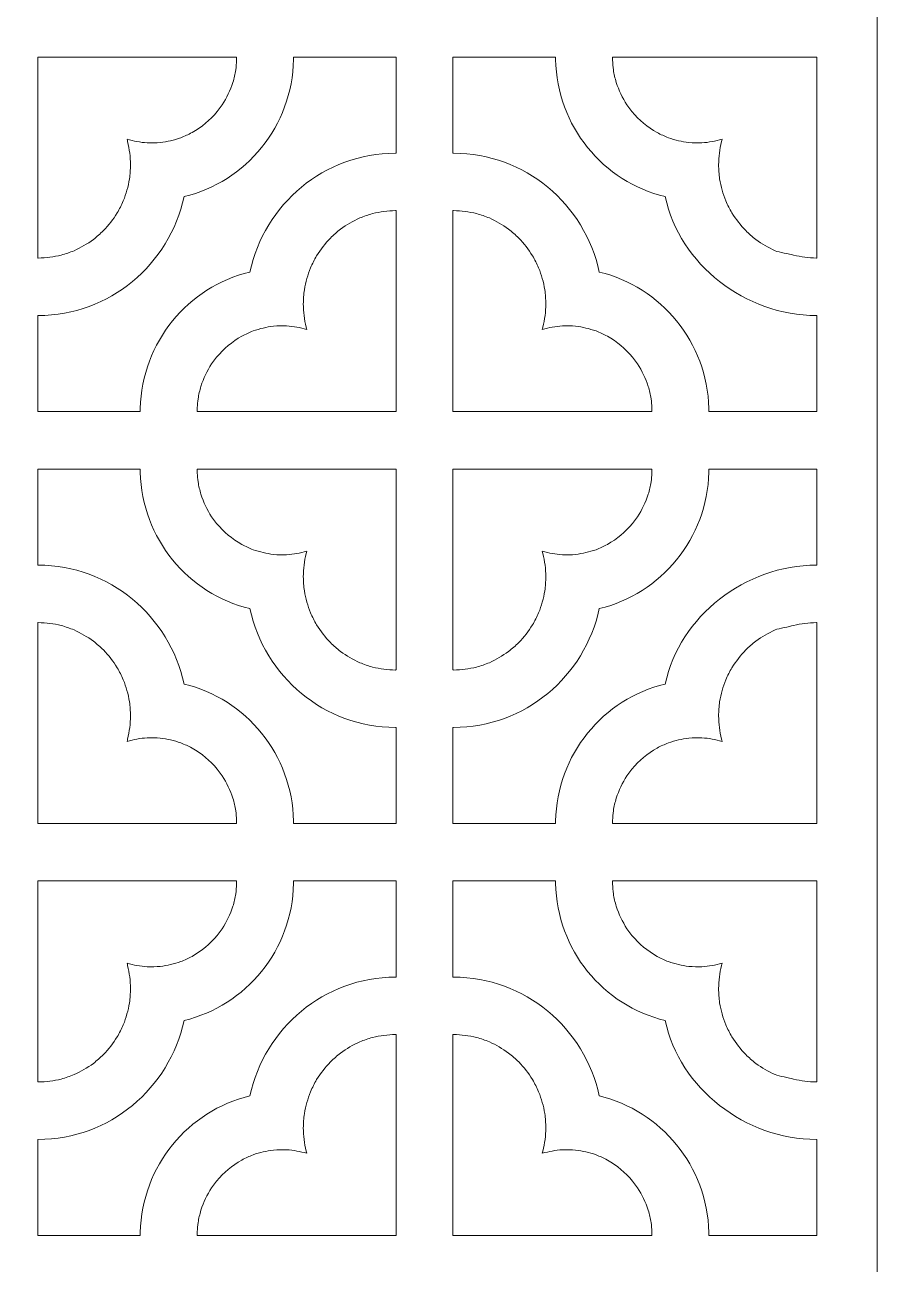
# Model space of a CAD drawing. Header units: centimetres. Extents: x -20.1 to -10.4, y -9.5 to 9.5.
# Drawn here: x -18.445 to -15.43, y 0.616 to 4.998 of the extents above; entities that cross this region are included whole.
import ezdxf

# ---------------------------------------------------------------- set-up
doc = ezdxf.new("R2010")
doc.units = ezdxf.units.CM
doc.header["$MEASUREMENT"] = 0
doc.layers.add('layer 1', color=7, linetype='Continuous')

msp = doc.modelspace()

# ---------------------------------------------------------------- linework, layer by layer
at = {"layer": 'layer 1', "color": 250, "lineweight": 9}
for points, knots in [([(-20.10224, 9.5), (-20.10224, 9.5), (-15.43014, 9.5), (-15.43014, 9.5), (-15.43014, 9.5), (-15.43014, 9.5), (-15.43014, -9.5), (-15.43014, -9.5), (-15.43014, -9.5), (-15.43014, -9.5), (-20.10224, -9.5), (-20.10224, -9.5), (-20.10224, -9.5), (-20.10224, -9.5), (-20.10224, 9.5), (-20.10224, 9.5)], [0, 0, 0, 0, 0.2, 0.2, 0.2, 0.2, 0.4, 0.4, 0.4, 0.4, 0.6, 0.6, 0.6, 0.6, 1, 1, 1, 1]), ([(-18.03674, 3.63053), (-18.03674, 3.63053), (-18.03674, 3.63053), (-18.03674, 3.63053), (-18.03674, 3.63053), (-18.03674, 3.63053), (-18.3985, 3.63053), (-18.3985, 3.63053), (-18.3985, 3.63053), (-18.3985, 3.63053), (-18.3985, 3.97033), (-18.3985, 3.97033), (-18.3985, 3.97033), (-18.39793, 3.97033), (-18.39754, 3.97033), (-18.39744, 3.97033), (-18.39744, 3.97033), (-18.14524, 3.97033), (-17.93345, 4.15092), (-17.88205, 4.3907), (-17.88205, 4.3907), (-17.66317, 4.4427), (-17.49867, 4.64011), (-17.49455, 4.87588), (-17.49455, 4.87588), (-17.49453, 4.87702), (-17.49453, 4.88041), (-17.49449, 4.88414), (-17.49449, 4.88414), (-17.49449, 4.88414), (-17.13158, 4.88414), (-17.13158, 4.88414), (-17.13158, 4.88414), (-17.13158, 4.88414), (-17.13158, 4.54429), (-17.13158, 4.54429), (-17.13158, 4.54429), (-17.13271, 4.54429), (-17.13357, 4.54429), (-17.13379, 4.54429), (-17.13379, 4.54429), (-17.38601, 4.54429), (-17.5978, 4.3637), (-17.64918, 4.12393), (-17.64918, 4.12393), (-17.86716, 4.07215), (-18.03118, 3.87616), (-18.03662, 3.64172), (-18.03662, 3.64172), (-18.03666, 3.63984), (-18.03672, 3.63518), (-18.03674, 3.63053)], [0, 0, 0, 0, 0.0714286, 0.0714286, 0.0714286, 0.0714286, 0.1428571, 0.1428571, 0.1428571, 0.1428571, 0.2142857, 0.2142857, 0.2142857, 0.2142857, 0.2857143, 0.2857143, 0.2857143, 0.2857143, 0.3571429, 0.3571429, 0.3571429, 0.3571429, 0.4285714, 0.4285714, 0.4285714, 0.4285714, 0.5, 0.5, 0.5, 0.5, 0.5714286, 0.5714286, 0.5714286, 0.5714286, 0.6428571, 0.6428571, 0.6428571, 0.6428571, 0.7142857, 0.7142857, 0.7142857, 0.7142857, 0.7857143, 0.7857143, 0.7857143, 0.7857143, 0.8571429, 0.8571429, 0.8571429, 0.8571429, 1, 1, 1, 1]), ([(-17.6959, 4.88414), (-17.6959, 4.88414), (-17.6959, 4.88414), (-17.6959, 4.88414), (-17.6959, 4.88414), (-17.69594, 4.87933), (-17.69598, 4.87466), (-17.69607, 4.87286), (-17.69607, 4.87286), (-17.69648, 4.86162), (-17.69744, 4.85035), (-17.69889, 4.83863), (-17.69889, 4.83863), (-17.70156, 4.82361), (-17.7048, 4.80946), (-17.70894, 4.79479), (-17.70894, 4.79479), (-17.71869, 4.76576), (-17.73048, 4.74106), (-17.74687, 4.71527), (-17.74687, 4.71527), (-17.74687, 4.71527), (-17.76432, 4.6917), (-17.76432, 4.6917), (-17.76432, 4.6917), (-17.79096, 4.66064), (-17.81847, 4.63765), (-17.85371, 4.61713), (-17.85371, 4.61713), (-17.86689, 4.61029), (-17.8798, 4.60437), (-17.89358, 4.59886), (-17.89358, 4.59886), (-17.91782, 4.59053), (-17.94047, 4.58529), (-17.96586, 4.582), (-17.96586, 4.582), (-17.98155, 4.58079), (-17.9965, 4.58042), (-18.01225, 4.58082), (-18.01225, 4.58082), (-18.03723, 4.58276), (-18.05963, 4.58669), (-18.08365, 4.59346), (-18.08365, 4.59346), (-18.08285, 4.59083), (-18.08209, 4.58819), (-18.08135, 4.58552), (-18.08135, 4.58552), (-18.07495, 4.55765), (-18.07179, 4.53197), (-18.07108, 4.50337), (-18.07108, 4.50337), (-18.0715, 4.48631), (-18.07272, 4.47011), (-18.07485, 4.45319), (-18.07485, 4.45319), (-18.07971, 4.42577), (-18.08654, 4.40144), (-18.09667, 4.37553), (-18.09667, 4.37553), (-18.10328, 4.36077), (-18.11029, 4.34698), (-18.11829, 4.33293), (-18.11829, 4.33293), (-18.13293, 4.30989), (-18.1483, 4.2902), (-18.16696, 4.27038), (-18.16696, 4.27038), (-18.17855, 4.25921), (-18.19012, 4.24906), (-18.20271, 4.23907), (-18.20271, 4.23907), (-18.22482, 4.22316), (-18.24628, 4.21065), (-18.27099, 4.19933), (-18.27099, 4.19933), (-18.28602, 4.19332), (-18.30063, 4.18831), (-18.31615, 4.18384), (-18.31615, 4.18384), (-18.34374, 4.17737), (-18.36917, 4.17419), (-18.39744, 4.17346), (-18.39744, 4.17346), (-18.39754, 4.17346), (-18.39793, 4.17346), (-18.3985, 4.17347), (-18.3985, 4.17347), (-18.3985, 4.17347), (-18.3985, 4.88414), (-18.3985, 4.88414), (-18.3985, 4.88414), (-18.3985, 4.88414), (-17.6959, 4.88414), (-17.6959, 4.88414)], [0, 0, 0, 0, 0.04, 0.04, 0.04, 0.04, 0.08, 0.08, 0.08, 0.08, 0.12, 0.12, 0.12, 0.12, 0.16, 0.16, 0.16, 0.16, 0.2, 0.2, 0.2, 0.2, 0.24, 0.24, 0.24, 0.24, 0.28, 0.28, 0.28, 0.28, 0.32, 0.32, 0.32, 0.32, 0.36, 0.36, 0.36, 0.36, 0.4, 0.4, 0.4, 0.4, 0.44, 0.44, 0.44, 0.44, 0.48, 0.48, 0.48, 0.48, 0.52, 0.52, 0.52, 0.52, 0.56, 0.56, 0.56, 0.56, 0.6, 0.6, 0.6, 0.6, 0.64, 0.64, 0.64, 0.64, 0.68, 0.68, 0.68, 0.68, 0.72, 0.72, 0.72, 0.72, 0.76, 0.76, 0.76, 0.76, 0.8, 0.8, 0.8, 0.8, 0.84, 0.84, 0.84, 0.84, 0.88, 0.88, 0.88, 0.88, 0.92, 0.92, 0.92, 0.92, 1, 1, 1, 1]), ([(-16.02554, 3.63053), (-16.02554, 3.63053), (-16.02554, 3.63053), (-16.02554, 3.63053), (-16.02554, 3.63053), (-16.02554, 3.63053), (-15.64396, 3.63053), (-15.64396, 3.63053), (-15.64396, 3.63053), (-15.64396, 3.63053), (-15.64396, 3.97033), (-15.64396, 3.97033), (-15.64396, 3.97033), (-15.64458, 3.97033), (-15.64494, 3.97033), (-15.64494, 3.97033), (-15.64494, 3.97033), (-15.89726, 3.97033), (-16.12882, 4.15092), (-16.1802, 4.3907), (-16.1802, 4.3907), (-16.39909, 4.4427), (-16.56358, 4.64011), (-16.56769, 4.87588), (-16.56769, 4.87588), (-16.56773, 4.87702), (-16.56775, 4.88041), (-16.56775, 4.88414), (-16.56775, 4.88414), (-16.56775, 4.88414), (-16.9307, 4.88414), (-16.9307, 4.88414), (-16.9307, 4.88414), (-16.9307, 4.88414), (-16.9307, 4.54429), (-16.9307, 4.54429), (-16.9307, 4.54429), (-16.92955, 4.54429), (-16.92869, 4.54429), (-16.92848, 4.54429), (-16.92848, 4.54429), (-16.67625, 4.54429), (-16.46443, 4.3637), (-16.41306, 4.12393), (-16.41306, 4.12393), (-16.19513, 4.07215), (-16.03107, 3.87616), (-16.02561, 3.64172), (-16.02561, 3.64172), (-16.02558, 3.63984), (-16.02555, 3.63518), (-16.02554, 3.63053)], [0, 0, 0, 0, 0.0714286, 0.0714286, 0.0714286, 0.0714286, 0.1428571, 0.1428571, 0.1428571, 0.1428571, 0.2142857, 0.2142857, 0.2142857, 0.2142857, 0.2857143, 0.2857143, 0.2857143, 0.2857143, 0.3571429, 0.3571429, 0.3571429, 0.3571429, 0.4285714, 0.4285714, 0.4285714, 0.4285714, 0.5, 0.5, 0.5, 0.5, 0.5714286, 0.5714286, 0.5714286, 0.5714286, 0.6428571, 0.6428571, 0.6428571, 0.6428571, 0.7142857, 0.7142857, 0.7142857, 0.7142857, 0.7857143, 0.7857143, 0.7857143, 0.7857143, 0.8571429, 0.8571429, 0.8571429, 0.8571429, 1, 1, 1, 1]), ([(-16.3664, 4.88414), (-16.3664, 4.88414), (-16.3664, 4.88414), (-16.3664, 4.88414), (-16.3664, 4.88414), (-16.36633, 4.87933), (-16.36627, 4.87466), (-16.36621, 4.87286), (-16.36621, 4.87286), (-16.3658, 4.86162), (-16.36486, 4.85035), (-16.36336, 4.83863), (-16.36336, 4.83863), (-16.36071, 4.82361), (-16.35747, 4.80946), (-16.35331, 4.79479), (-16.35331, 4.79479), (-16.34357, 4.76576), (-16.33177, 4.74106), (-16.31539, 4.71527), (-16.31539, 4.71527), (-16.31539, 4.71527), (-16.29793, 4.6917), (-16.29793, 4.6917), (-16.29793, 4.6917), (-16.27129, 4.66064), (-16.24379, 4.63765), (-16.20857, 4.61713), (-16.20857, 4.61713), (-16.19536, 4.61029), (-16.18246, 4.60437), (-16.16868, 4.59886), (-16.16868, 4.59886), (-16.14441, 4.59053), (-16.12181, 4.58529), (-16.09642, 4.582), (-16.09642, 4.582), (-16.08071, 4.58079), (-16.06576, 4.58042), (-16.05004, 4.58082), (-16.05004, 4.58082), (-16.02504, 4.58276), (-16.0026, 4.58669), (-15.97861, 4.59346), (-15.97861, 4.59346), (-15.97938, 4.59083), (-15.98016, 4.58819), (-15.98093, 4.58552), (-15.98093, 4.58552), (-15.9873, 4.55765), (-15.99046, 4.53197), (-15.9912, 4.50337), (-15.9912, 4.50337), (-15.99075, 4.48631), (-15.98956, 4.47011), (-15.98743, 4.45319), (-15.98743, 4.45319), (-15.98255, 4.42577), (-15.97574, 4.40144), (-15.96558, 4.37553), (-15.96558, 4.37553), (-15.95896, 4.36077), (-15.95196, 4.34698), (-15.94396, 4.33293), (-15.94396, 4.33293), (-15.92932, 4.30989), (-15.91398, 4.2902), (-15.89529, 4.27038), (-15.89529, 4.27038), (-15.88372, 4.25921), (-15.87214, 4.24906), (-15.85956, 4.23907), (-15.85956, 4.23907), (-15.83745, 4.22316), (-15.81598, 4.21065), (-15.79127, 4.19933), (-15.79127, 4.19933), (-15.77625, 4.19332), (-15.74183, 4.18831), (-15.72631, 4.18384), (-15.72631, 4.18384), (-15.6987, 4.17737), (-15.67331, 4.17419), (-15.64505, 4.17346), (-15.64505, 4.17346), (-15.64505, 4.17346), (-15.64458, 4.17346), (-15.64396, 4.17347), (-15.64396, 4.17347), (-15.64396, 4.17347), (-15.64396, 4.88414), (-15.64396, 4.88414), (-15.64396, 4.88414), (-15.64396, 4.88414), (-16.3664, 4.88414), (-16.3664, 4.88414)], [0, 0, 0, 0, 0.04, 0.04, 0.04, 0.04, 0.08, 0.08, 0.08, 0.08, 0.12, 0.12, 0.12, 0.12, 0.16, 0.16, 0.16, 0.16, 0.2, 0.2, 0.2, 0.2, 0.24, 0.24, 0.24, 0.24, 0.28, 0.28, 0.28, 0.28, 0.32, 0.32, 0.32, 0.32, 0.36, 0.36, 0.36, 0.36, 0.4, 0.4, 0.4, 0.4, 0.44, 0.44, 0.44, 0.44, 0.48, 0.48, 0.48, 0.48, 0.52, 0.52, 0.52, 0.52, 0.56, 0.56, 0.56, 0.56, 0.6, 0.6, 0.6, 0.6, 0.64, 0.64, 0.64, 0.64, 0.68, 0.68, 0.68, 0.68, 0.72, 0.72, 0.72, 0.72, 0.76, 0.76, 0.76, 0.76, 0.8, 0.8, 0.8, 0.8, 0.84, 0.84, 0.84, 0.84, 0.88, 0.88, 0.88, 0.88, 0.92, 0.92, 0.92, 0.92, 1, 1, 1, 1]), ([(-17.13158, 3.63053), (-17.13158, 3.63053), (-17.13158, 3.63053), (-17.13158, 3.63053), (-17.13158, 3.63053), (-17.13158, 3.63053), (-17.83533, 3.63053), (-17.83533, 3.63053), (-17.83533, 3.63053), (-17.83527, 3.63609), (-17.83519, 3.64199), (-17.83509, 3.64457), (-17.83509, 3.64457), (-17.83461, 3.65488), (-17.83371, 3.66525), (-17.83233, 3.67599), (-17.83233, 3.67599), (-17.82969, 3.69099), (-17.82645, 3.70517), (-17.82233, 3.71983), (-17.82233, 3.71983), (-17.81256, 3.74885), (-17.80073, 3.77357), (-17.78438, 3.79935), (-17.78438, 3.79935), (-17.78438, 3.79935), (-17.76691, 3.82293), (-17.76691, 3.82293), (-17.76691, 3.82293), (-17.74029, 3.85398), (-17.71276, 3.87698), (-17.67754, 3.89749), (-17.67754, 3.89749), (-17.66436, 3.90434), (-17.65143, 3.91025), (-17.63767, 3.91576), (-17.63767, 3.91576), (-17.61342, 3.92408), (-17.59078, 3.92933), (-17.56539, 3.93261), (-17.56539, 3.93261), (-17.54972, 3.93383), (-17.53471, 3.9342), (-17.51902, 3.93379), (-17.51902, 3.93379), (-17.49404, 3.93186), (-17.4716, 3.92793), (-17.4476, 3.92116), (-17.4476, 3.92116), (-17.44838, 3.92378), (-17.44916, 3.92643), (-17.4499, 3.92909), (-17.4499, 3.92909), (-17.4563, 3.95697), (-17.45944, 3.98265), (-17.46018, 4.01126), (-17.46018, 4.01126), (-17.45974, 4.0283), (-17.45853, 4.04451), (-17.4564, 4.06143), (-17.4564, 4.06143), (-17.45152, 4.08886), (-17.44471, 4.11318), (-17.43458, 4.13909), (-17.43458, 4.13909), (-17.42793, 4.15385), (-17.42092, 4.16765), (-17.41294, 4.1817), (-17.41294, 4.1817), (-17.39829, 4.20474), (-17.38301, 4.22442), (-17.36429, 4.24424), (-17.36429, 4.24424), (-17.35272, 4.25539), (-17.34111, 4.26556), (-17.32854, 4.27556), (-17.32854, 4.27556), (-17.30643, 4.29147), (-17.28498, 4.30396), (-17.26026, 4.31529), (-17.26026, 4.31529), (-17.24522, 4.32129), (-17.2306, 4.32631), (-17.21506, 4.33078), (-17.21506, 4.33078), (-17.18749, 4.33725), (-17.16208, 4.34043), (-17.13379, 4.34116), (-17.13379, 4.34116), (-17.13357, 4.34116), (-17.13271, 4.34115), (-17.13158, 4.34114), (-17.13158, 4.34114), (-17.13158, 4.34114), (-17.13158, 3.63053), (-17.13158, 3.63053)], [0, 0, 0, 0, 0.04, 0.04, 0.04, 0.04, 0.08, 0.08, 0.08, 0.08, 0.12, 0.12, 0.12, 0.12, 0.16, 0.16, 0.16, 0.16, 0.2, 0.2, 0.2, 0.2, 0.24, 0.24, 0.24, 0.24, 0.28, 0.28, 0.28, 0.28, 0.32, 0.32, 0.32, 0.32, 0.36, 0.36, 0.36, 0.36, 0.4, 0.4, 0.4, 0.4, 0.44, 0.44, 0.44, 0.44, 0.48, 0.48, 0.48, 0.48, 0.52, 0.52, 0.52, 0.52, 0.56, 0.56, 0.56, 0.56, 0.6, 0.6, 0.6, 0.6, 0.64, 0.64, 0.64, 0.64, 0.68, 0.68, 0.68, 0.68, 0.72, 0.72, 0.72, 0.72, 0.76, 0.76, 0.76, 0.76, 0.8, 0.8, 0.8, 0.8, 0.84, 0.84, 0.84, 0.84, 0.88, 0.88, 0.88, 0.88, 0.92, 0.92, 0.92, 0.92, 1, 1, 1, 1]), ([(-16.9307, 3.63053), (-16.9307, 3.63053), (-16.9307, 3.63053), (-16.9307, 3.63053), (-16.9307, 3.63053), (-16.9307, 3.63053), (-16.22693, 3.63053), (-16.22693, 3.63053), (-16.22693, 3.63053), (-16.22699, 3.63609), (-16.22707, 3.64199), (-16.22719, 3.64457), (-16.22719, 3.64457), (-16.22765, 3.65488), (-16.22857, 3.66525), (-16.22988, 3.67599), (-16.22988, 3.67599), (-16.23255, 3.69099), (-16.23583, 3.70517), (-16.23995, 3.71983), (-16.23995, 3.71983), (-16.24972, 3.74885), (-16.26151, 3.77357), (-16.27789, 3.79935), (-16.27789, 3.79935), (-16.27789, 3.79935), (-16.29535, 3.82293), (-16.29535, 3.82293), (-16.29535, 3.82293), (-16.32199, 3.85398), (-16.34948, 3.87698), (-16.38471, 3.89749), (-16.38471, 3.89749), (-16.3979, 3.90434), (-16.4108, 3.91025), (-16.42458, 3.91576), (-16.42458, 3.91576), (-16.44885, 3.92408), (-16.47147, 3.92933), (-16.49686, 3.93261), (-16.49686, 3.93261), (-16.51255, 3.93383), (-16.52752, 3.9342), (-16.54326, 3.93379), (-16.54326, 3.93379), (-16.56824, 3.93186), (-16.59066, 3.92793), (-16.61468, 3.92116), (-16.61468, 3.92116), (-16.61387, 3.92378), (-16.61312, 3.92643), (-16.61236, 3.92909), (-16.61236, 3.92909), (-16.606, 3.95697), (-16.60282, 3.98265), (-16.60208, 4.01126), (-16.60208, 4.01126), (-16.60253, 4.0283), (-16.60372, 4.04451), (-16.60585, 4.06143), (-16.60585, 4.06143), (-16.61074, 4.08886), (-16.61753, 4.11318), (-16.62768, 4.13909), (-16.62768, 4.13909), (-16.63432, 4.15385), (-16.64132, 4.16765), (-16.64931, 4.1817), (-16.64931, 4.1817), (-16.66392, 4.20474), (-16.67928, 4.22442), (-16.69799, 4.24424), (-16.69799, 4.24424), (-16.70956, 4.25539), (-16.72114, 4.26556), (-16.73372, 4.27556), (-16.73372, 4.27556), (-16.7558, 4.29147), (-16.77728, 4.30396), (-16.80202, 4.31529), (-16.80202, 4.31529), (-16.81703, 4.32129), (-16.83165, 4.32631), (-16.84718, 4.33078), (-16.84718, 4.33078), (-16.87477, 4.33725), (-16.90018, 4.34043), (-16.92848, 4.34116), (-16.92848, 4.34116), (-16.92869, 4.34116), (-16.92955, 4.34115), (-16.9307, 4.34114), (-16.9307, 4.34114), (-16.9307, 4.34114), (-16.9307, 3.63053), (-16.9307, 3.63053)], [0, 0, 0, 0, 0.04, 0.04, 0.04, 0.04, 0.08, 0.08, 0.08, 0.08, 0.12, 0.12, 0.12, 0.12, 0.16, 0.16, 0.16, 0.16, 0.2, 0.2, 0.2, 0.2, 0.24, 0.24, 0.24, 0.24, 0.28, 0.28, 0.28, 0.28, 0.32, 0.32, 0.32, 0.32, 0.36, 0.36, 0.36, 0.36, 0.4, 0.4, 0.4, 0.4, 0.44, 0.44, 0.44, 0.44, 0.48, 0.48, 0.48, 0.48, 0.52, 0.52, 0.52, 0.52, 0.56, 0.56, 0.56, 0.56, 0.6, 0.6, 0.6, 0.6, 0.64, 0.64, 0.64, 0.64, 0.68, 0.68, 0.68, 0.68, 0.72, 0.72, 0.72, 0.72, 0.76, 0.76, 0.76, 0.76, 0.8, 0.8, 0.8, 0.8, 0.84, 0.84, 0.84, 0.84, 0.88, 0.88, 0.88, 0.88, 0.92, 0.92, 0.92, 0.92, 1, 1, 1, 1]), ([(-18.03674, 3.42747), (-18.03674, 3.42747), (-18.03674, 3.42747), (-18.03674, 3.42747), (-18.03674, 3.42747), (-18.03674, 3.42747), (-18.3985, 3.42747), (-18.3985, 3.42747), (-18.3985, 3.42747), (-18.3985, 3.42747), (-18.3985, 3.08765), (-18.3985, 3.08765), (-18.3985, 3.08765), (-18.39793, 3.08765), (-18.39754, 3.08765), (-18.39744, 3.08765), (-18.39744, 3.08765), (-18.14524, 3.08765), (-17.93345, 2.90706), (-17.88205, 2.66728), (-17.88205, 2.66728), (-17.66317, 2.61528), (-17.49867, 2.41787), (-17.49455, 2.18211), (-17.49455, 2.18211), (-17.49453, 2.18096), (-17.49453, 2.17758), (-17.49449, 2.17384), (-17.49449, 2.17384), (-17.49449, 2.17384), (-17.13158, 2.17384), (-17.13158, 2.17384), (-17.13158, 2.17384), (-17.13158, 2.17384), (-17.13158, 2.5137), (-17.13158, 2.5137), (-17.13158, 2.5137), (-17.13271, 2.5137), (-17.13357, 2.5137), (-17.13379, 2.5137), (-17.13379, 2.5137), (-17.38601, 2.5137), (-17.5978, 2.69428), (-17.64918, 2.93407), (-17.64918, 2.93407), (-17.86716, 2.98585), (-18.03118, 3.18182), (-18.03662, 3.41628), (-18.03662, 3.41628), (-18.03666, 3.41814), (-18.03672, 3.42282), (-18.03674, 3.42747)], [0, 0, 0, 0, 0.0714286, 0.0714286, 0.0714286, 0.0714286, 0.1428571, 0.1428571, 0.1428571, 0.1428571, 0.2142857, 0.2142857, 0.2142857, 0.2142857, 0.2857143, 0.2857143, 0.2857143, 0.2857143, 0.3571429, 0.3571429, 0.3571429, 0.3571429, 0.4285714, 0.4285714, 0.4285714, 0.4285714, 0.5, 0.5, 0.5, 0.5, 0.5714286, 0.5714286, 0.5714286, 0.5714286, 0.6428571, 0.6428571, 0.6428571, 0.6428571, 0.7142857, 0.7142857, 0.7142857, 0.7142857, 0.7857143, 0.7857143, 0.7857143, 0.7857143, 0.8571429, 0.8571429, 0.8571429, 0.8571429, 1, 1, 1, 1]), ([(-17.13158, 3.42747), (-17.13158, 3.42747), (-17.13158, 3.42747), (-17.13158, 3.42747), (-17.13158, 3.42747), (-17.13158, 3.42747), (-17.83533, 3.42747), (-17.83533, 3.42747), (-17.83533, 3.42747), (-17.83527, 3.4219), (-17.83519, 3.41599), (-17.83509, 3.41341), (-17.83509, 3.41341), (-17.83461, 3.40311), (-17.83371, 3.39273), (-17.83233, 3.38199), (-17.83233, 3.38199), (-17.82969, 3.36699), (-17.82645, 3.35282), (-17.82233, 3.33815), (-17.82233, 3.33815), (-17.81256, 3.30913), (-17.80073, 3.28443), (-17.78438, 3.25864), (-17.78438, 3.25864), (-17.78438, 3.25864), (-17.76691, 3.23506), (-17.76691, 3.23506), (-17.76691, 3.23506), (-17.74029, 3.20401), (-17.71276, 3.18101), (-17.67754, 3.16049), (-17.67754, 3.16049), (-17.66436, 3.15365), (-17.65143, 3.14773), (-17.63767, 3.14223), (-17.63767, 3.14223), (-17.61342, 3.1339), (-17.59078, 3.12865), (-17.56539, 3.12538), (-17.56539, 3.12538), (-17.54972, 3.12416), (-17.53471, 3.12379), (-17.51902, 3.12419), (-17.51902, 3.12419), (-17.49404, 3.12612), (-17.4716, 3.13006), (-17.4476, 3.13683), (-17.4476, 3.13683), (-17.44838, 3.1342), (-17.44916, 3.13155), (-17.4499, 3.12889), (-17.4499, 3.12889), (-17.4563, 3.10101), (-17.45944, 3.07533), (-17.46018, 3.04672), (-17.46018, 3.04672), (-17.45974, 3.02968), (-17.45853, 3.01348), (-17.4564, 2.99655), (-17.4564, 2.99655), (-17.45152, 2.96913), (-17.44471, 2.9448), (-17.43458, 2.9189), (-17.43458, 2.9189), (-17.42793, 2.90413), (-17.42092, 2.89034), (-17.41294, 2.87629), (-17.41294, 2.87629), (-17.39829, 2.85324), (-17.38301, 2.83356), (-17.36429, 2.81374), (-17.36429, 2.81374), (-17.35272, 2.80259), (-17.34111, 2.79244), (-17.32854, 2.78243), (-17.32854, 2.78243), (-17.30643, 2.76652), (-17.28498, 2.75402), (-17.26026, 2.74269), (-17.26026, 2.74269), (-17.24522, 2.73669), (-17.2306, 2.73167), (-17.21506, 2.7272), (-17.21506, 2.7272), (-17.18749, 2.72074), (-17.16208, 2.71755), (-17.13379, 2.71682), (-17.13379, 2.71682), (-17.13357, 2.71683), (-17.13271, 2.71683), (-17.13158, 2.71684), (-17.13158, 2.71684), (-17.13158, 2.71684), (-17.13158, 3.42747), (-17.13158, 3.42747)], [0, 0, 0, 0, 0.04, 0.04, 0.04, 0.04, 0.08, 0.08, 0.08, 0.08, 0.12, 0.12, 0.12, 0.12, 0.16, 0.16, 0.16, 0.16, 0.2, 0.2, 0.2, 0.2, 0.24, 0.24, 0.24, 0.24, 0.28, 0.28, 0.28, 0.28, 0.32, 0.32, 0.32, 0.32, 0.36, 0.36, 0.36, 0.36, 0.4, 0.4, 0.4, 0.4, 0.44, 0.44, 0.44, 0.44, 0.48, 0.48, 0.48, 0.48, 0.52, 0.52, 0.52, 0.52, 0.56, 0.56, 0.56, 0.56, 0.6, 0.6, 0.6, 0.6, 0.64, 0.64, 0.64, 0.64, 0.68, 0.68, 0.68, 0.68, 0.72, 0.72, 0.72, 0.72, 0.76, 0.76, 0.76, 0.76, 0.8, 0.8, 0.8, 0.8, 0.84, 0.84, 0.84, 0.84, 0.88, 0.88, 0.88, 0.88, 0.92, 0.92, 0.92, 0.92, 1, 1, 1, 1]), ([(-16.9307, 3.42747), (-16.9307, 3.42747), (-16.9307, 3.42747), (-16.9307, 3.42747), (-16.9307, 3.42747), (-16.9307, 3.42747), (-16.22693, 3.42747), (-16.22693, 3.42747), (-16.22693, 3.42747), (-16.22699, 3.4219), (-16.22707, 3.41599), (-16.22719, 3.41341), (-16.22719, 3.41341), (-16.22765, 3.40311), (-16.22857, 3.39273), (-16.22988, 3.38199), (-16.22988, 3.38199), (-16.23255, 3.36699), (-16.23583, 3.35282), (-16.23995, 3.33815), (-16.23995, 3.33815), (-16.24972, 3.30913), (-16.26151, 3.28443), (-16.27789, 3.25864), (-16.27789, 3.25864), (-16.27789, 3.25864), (-16.29535, 3.23506), (-16.29535, 3.23506), (-16.29535, 3.23506), (-16.32199, 3.20401), (-16.34948, 3.18101), (-16.38471, 3.16049), (-16.38471, 3.16049), (-16.3979, 3.15365), (-16.4108, 3.14773), (-16.42458, 3.14223), (-16.42458, 3.14223), (-16.44885, 3.1339), (-16.47147, 3.12865), (-16.49686, 3.12538), (-16.49686, 3.12538), (-16.51255, 3.12416), (-16.52752, 3.12379), (-16.54326, 3.12419), (-16.54326, 3.12419), (-16.56824, 3.12612), (-16.59066, 3.13006), (-16.61468, 3.13683), (-16.61468, 3.13683), (-16.61387, 3.1342), (-16.61312, 3.13155), (-16.61236, 3.12889), (-16.61236, 3.12889), (-16.606, 3.10101), (-16.60282, 3.07533), (-16.60208, 3.04672), (-16.60208, 3.04672), (-16.60253, 3.02968), (-16.60372, 3.01348), (-16.60585, 2.99655), (-16.60585, 2.99655), (-16.61074, 2.96913), (-16.61753, 2.9448), (-16.62768, 2.9189), (-16.62768, 2.9189), (-16.63432, 2.90413), (-16.64132, 2.89034), (-16.64931, 2.87629), (-16.64931, 2.87629), (-16.66392, 2.85324), (-16.67928, 2.83356), (-16.69799, 2.81374), (-16.69799, 2.81374), (-16.70956, 2.80259), (-16.72114, 2.79244), (-16.73372, 2.78243), (-16.73372, 2.78243), (-16.7558, 2.76652), (-16.77728, 2.75402), (-16.80202, 2.74269), (-16.80202, 2.74269), (-16.81703, 2.73669), (-16.83165, 2.73167), (-16.84718, 2.7272), (-16.84718, 2.7272), (-16.87477, 2.72074), (-16.90018, 2.71755), (-16.92848, 2.71682), (-16.92848, 2.71682), (-16.92869, 2.71683), (-16.92955, 2.71683), (-16.9307, 2.71684), (-16.9307, 2.71684), (-16.9307, 2.71684), (-16.9307, 3.42747), (-16.9307, 3.42747)], [0, 0, 0, 0, 0.04, 0.04, 0.04, 0.04, 0.08, 0.08, 0.08, 0.08, 0.12, 0.12, 0.12, 0.12, 0.16, 0.16, 0.16, 0.16, 0.2, 0.2, 0.2, 0.2, 0.24, 0.24, 0.24, 0.24, 0.28, 0.28, 0.28, 0.28, 0.32, 0.32, 0.32, 0.32, 0.36, 0.36, 0.36, 0.36, 0.4, 0.4, 0.4, 0.4, 0.44, 0.44, 0.44, 0.44, 0.48, 0.48, 0.48, 0.48, 0.52, 0.52, 0.52, 0.52, 0.56, 0.56, 0.56, 0.56, 0.6, 0.6, 0.6, 0.6, 0.64, 0.64, 0.64, 0.64, 0.68, 0.68, 0.68, 0.68, 0.72, 0.72, 0.72, 0.72, 0.76, 0.76, 0.76, 0.76, 0.8, 0.8, 0.8, 0.8, 0.84, 0.84, 0.84, 0.84, 0.88, 0.88, 0.88, 0.88, 0.92, 0.92, 0.92, 0.92, 1, 1, 1, 1]), ([(-16.02554, 3.42747), (-16.02554, 3.42747), (-16.02554, 3.42747), (-16.02554, 3.42747), (-16.02554, 3.42747), (-16.02554, 3.42747), (-15.64396, 3.42747), (-15.64396, 3.42747), (-15.64396, 3.42747), (-15.64396, 3.42747), (-15.64396, 3.08765), (-15.64396, 3.08765), (-15.64396, 3.08765), (-15.64458, 3.08765), (-15.64494, 3.08765), (-15.64494, 3.08765), (-15.64494, 3.08765), (-15.89726, 3.08765), (-16.12882, 2.90706), (-16.1802, 2.66728), (-16.1802, 2.66728), (-16.39909, 2.61528), (-16.56358, 2.41787), (-16.56769, 2.18211), (-16.56769, 2.18211), (-16.56773, 2.18096), (-16.56775, 2.17758), (-16.56775, 2.17384), (-16.56775, 2.17384), (-16.56775, 2.17384), (-16.9307, 2.17384), (-16.9307, 2.17384), (-16.9307, 2.17384), (-16.9307, 2.17384), (-16.9307, 2.5137), (-16.9307, 2.5137), (-16.9307, 2.5137), (-16.92955, 2.5137), (-16.92869, 2.5137), (-16.92848, 2.5137), (-16.92848, 2.5137), (-16.67625, 2.5137), (-16.46443, 2.69428), (-16.41306, 2.93407), (-16.41306, 2.93407), (-16.19513, 2.98585), (-16.03107, 3.18182), (-16.02561, 3.41628), (-16.02561, 3.41628), (-16.02558, 3.41814), (-16.02555, 3.42282), (-16.02554, 3.42747)], [0, 0, 0, 0, 0.0714286, 0.0714286, 0.0714286, 0.0714286, 0.1428571, 0.1428571, 0.1428571, 0.1428571, 0.2142857, 0.2142857, 0.2142857, 0.2142857, 0.2857143, 0.2857143, 0.2857143, 0.2857143, 0.3571429, 0.3571429, 0.3571429, 0.3571429, 0.4285714, 0.4285714, 0.4285714, 0.4285714, 0.5, 0.5, 0.5, 0.5, 0.5714286, 0.5714286, 0.5714286, 0.5714286, 0.6428571, 0.6428571, 0.6428571, 0.6428571, 0.7142857, 0.7142857, 0.7142857, 0.7142857, 0.7857143, 0.7857143, 0.7857143, 0.7857143, 0.8571429, 0.8571429, 0.8571429, 0.8571429, 1, 1, 1, 1]), ([(-17.6959, 2.17384), (-17.6959, 2.17384), (-17.6959, 2.17384), (-17.6959, 2.17384), (-17.6959, 2.17384), (-17.69594, 2.17865), (-17.69598, 2.18334), (-17.69607, 2.18513), (-17.69607, 2.18513), (-17.69648, 2.19636), (-17.69744, 2.20764), (-17.69889, 2.21935), (-17.69889, 2.21935), (-17.70156, 2.23437), (-17.7048, 2.24853), (-17.70894, 2.26319), (-17.70894, 2.26319), (-17.71869, 2.29222), (-17.73048, 2.31692), (-17.74687, 2.34271), (-17.74687, 2.34271), (-17.74687, 2.34271), (-17.76432, 2.36629), (-17.76432, 2.36629), (-17.76432, 2.36629), (-17.79096, 2.39734), (-17.81847, 2.42035), (-17.85371, 2.44086), (-17.85371, 2.44086), (-17.86689, 2.4477), (-17.8798, 2.45362), (-17.89358, 2.45912), (-17.89358, 2.45912), (-17.91782, 2.46745), (-17.94047, 2.4727), (-17.96586, 2.47598), (-17.96586, 2.47598), (-17.98155, 2.47719), (-17.9965, 2.47756), (-18.01225, 2.47716), (-18.01225, 2.47716), (-18.03723, 2.47523), (-18.05963, 2.4713), (-18.08365, 2.46453), (-18.08365, 2.46453), (-18.08285, 2.46715), (-18.08209, 2.4698), (-18.08135, 2.47247), (-18.08135, 2.47247), (-18.07495, 2.50034), (-18.07179, 2.52602), (-18.07108, 2.55462), (-18.07108, 2.55462), (-18.0715, 2.57167), (-18.07272, 2.58787), (-18.07485, 2.60481), (-18.07485, 2.60481), (-18.07971, 2.63222), (-18.08654, 2.65654), (-18.09667, 2.68246), (-18.09667, 2.68246), (-18.10328, 2.69723), (-18.11029, 2.71101), (-18.11829, 2.72506), (-18.11829, 2.72506), (-18.13293, 2.7481), (-18.1483, 2.76779), (-18.16696, 2.7876), (-18.16696, 2.7876), (-18.17855, 2.79877), (-18.19012, 2.80892), (-18.20271, 2.81892), (-18.20271, 2.81892), (-18.22482, 2.83483), (-18.24628, 2.84733), (-18.27099, 2.85865), (-18.27099, 2.85865), (-18.28602, 2.86467), (-18.30063, 2.86968), (-18.31615, 2.87415), (-18.31615, 2.87415), (-18.34374, 2.88061), (-18.36917, 2.8838), (-18.39744, 2.88452), (-18.39744, 2.88452), (-18.39754, 2.88452), (-18.39793, 2.88452), (-18.3985, 2.88452), (-18.3985, 2.88452), (-18.3985, 2.88452), (-18.3985, 2.17384), (-18.3985, 2.17384), (-18.3985, 2.17384), (-18.3985, 2.17384), (-17.6959, 2.17384), (-17.6959, 2.17384)], [0, 0, 0, 0, 0.04, 0.04, 0.04, 0.04, 0.08, 0.08, 0.08, 0.08, 0.12, 0.12, 0.12, 0.12, 0.16, 0.16, 0.16, 0.16, 0.2, 0.2, 0.2, 0.2, 0.24, 0.24, 0.24, 0.24, 0.28, 0.28, 0.28, 0.28, 0.32, 0.32, 0.32, 0.32, 0.36, 0.36, 0.36, 0.36, 0.4, 0.4, 0.4, 0.4, 0.44, 0.44, 0.44, 0.44, 0.48, 0.48, 0.48, 0.48, 0.52, 0.52, 0.52, 0.52, 0.56, 0.56, 0.56, 0.56, 0.6, 0.6, 0.6, 0.6, 0.64, 0.64, 0.64, 0.64, 0.68, 0.68, 0.68, 0.68, 0.72, 0.72, 0.72, 0.72, 0.76, 0.76, 0.76, 0.76, 0.8, 0.8, 0.8, 0.8, 0.84, 0.84, 0.84, 0.84, 0.88, 0.88, 0.88, 0.88, 0.92, 0.92, 0.92, 0.92, 1, 1, 1, 1]), ([(-16.3664, 2.17384), (-16.3664, 2.17384), (-16.3664, 2.17384), (-16.3664, 2.17384), (-16.3664, 2.17384), (-16.36633, 2.17865), (-16.36627, 2.18334), (-16.36621, 2.18513), (-16.36621, 2.18513), (-16.3658, 2.19636), (-16.36486, 2.20764), (-16.36336, 2.21935), (-16.36336, 2.21935), (-16.36071, 2.23437), (-16.35747, 2.24853), (-16.35331, 2.26319), (-16.35331, 2.26319), (-16.34357, 2.29222), (-16.33177, 2.31692), (-16.31539, 2.34271), (-16.31539, 2.34271), (-16.31539, 2.34271), (-16.29793, 2.36629), (-16.29793, 2.36629), (-16.29793, 2.36629), (-16.27129, 2.39734), (-16.24379, 2.42035), (-16.20857, 2.44086), (-16.20857, 2.44086), (-16.19536, 2.4477), (-16.18246, 2.45362), (-16.16868, 2.45912), (-16.16868, 2.45912), (-16.14441, 2.46745), (-16.12181, 2.4727), (-16.09642, 2.47598), (-16.09642, 2.47598), (-16.08071, 2.47719), (-16.06576, 2.47756), (-16.05004, 2.47716), (-16.05004, 2.47716), (-16.02504, 2.47523), (-16.0026, 2.4713), (-15.97861, 2.46453), (-15.97861, 2.46453), (-15.97938, 2.46715), (-15.98016, 2.4698), (-15.98093, 2.47247), (-15.98093, 2.47247), (-15.9873, 2.50034), (-15.99046, 2.52602), (-15.9912, 2.55462), (-15.9912, 2.55462), (-15.99075, 2.57167), (-15.98956, 2.58787), (-15.98743, 2.60481), (-15.98743, 2.60481), (-15.98255, 2.63222), (-15.97574, 2.65654), (-15.96558, 2.68246), (-15.96558, 2.68246), (-15.95896, 2.69723), (-15.95196, 2.71101), (-15.94396, 2.72506), (-15.94396, 2.72506), (-15.92932, 2.7481), (-15.91398, 2.76779), (-15.89529, 2.7876), (-15.89529, 2.7876), (-15.88372, 2.79877), (-15.87214, 2.80892), (-15.85956, 2.81892), (-15.85956, 2.81892), (-15.83745, 2.83483), (-15.81598, 2.84733), (-15.79127, 2.85865), (-15.79127, 2.85865), (-15.77625, 2.86467), (-15.74183, 2.86968), (-15.72631, 2.87415), (-15.72631, 2.87415), (-15.6987, 2.88061), (-15.67331, 2.8838), (-15.64505, 2.88452), (-15.64505, 2.88452), (-15.64505, 2.88452), (-15.64458, 2.88452), (-15.64396, 2.88452), (-15.64396, 2.88452), (-15.64396, 2.88452), (-15.64396, 2.17384), (-15.64396, 2.17384), (-15.64396, 2.17384), (-15.64396, 2.17384), (-16.3664, 2.17384), (-16.3664, 2.17384)], [0, 0, 0, 0, 0.04, 0.04, 0.04, 0.04, 0.08, 0.08, 0.08, 0.08, 0.12, 0.12, 0.12, 0.12, 0.16, 0.16, 0.16, 0.16, 0.2, 0.2, 0.2, 0.2, 0.24, 0.24, 0.24, 0.24, 0.28, 0.28, 0.28, 0.28, 0.32, 0.32, 0.32, 0.32, 0.36, 0.36, 0.36, 0.36, 0.4, 0.4, 0.4, 0.4, 0.44, 0.44, 0.44, 0.44, 0.48, 0.48, 0.48, 0.48, 0.52, 0.52, 0.52, 0.52, 0.56, 0.56, 0.56, 0.56, 0.6, 0.6, 0.6, 0.6, 0.64, 0.64, 0.64, 0.64, 0.68, 0.68, 0.68, 0.68, 0.72, 0.72, 0.72, 0.72, 0.76, 0.76, 0.76, 0.76, 0.8, 0.8, 0.8, 0.8, 0.84, 0.84, 0.84, 0.84, 0.88, 0.88, 0.88, 0.88, 0.92, 0.92, 0.92, 0.92, 1, 1, 1, 1]), ([(-18.03674, 0.71717), (-18.03674, 0.71717), (-18.03674, 0.71717), (-18.03674, 0.71717), (-18.03674, 0.71717), (-18.03674, 0.71717), (-18.3985, 0.71717), (-18.3985, 0.71717), (-18.3985, 0.71717), (-18.3985, 0.71717), (-18.3985, 1.05697), (-18.3985, 1.05697), (-18.3985, 1.05697), (-18.39793, 1.05697), (-18.39754, 1.05697), (-18.39744, 1.05697), (-18.39744, 1.05697), (-18.14524, 1.05697), (-17.93345, 1.23756), (-17.88205, 1.47734), (-17.88205, 1.47734), (-17.66317, 1.52934), (-17.49867, 1.72676), (-17.49455, 1.96251), (-17.49455, 1.96251), (-17.49453, 1.96367), (-17.49453, 1.96705), (-17.49449, 1.97078), (-17.49449, 1.97078), (-17.49449, 1.97078), (-17.13158, 1.97078), (-17.13158, 1.97078), (-17.13158, 1.97078), (-17.13158, 1.97078), (-17.13158, 1.63092), (-17.13158, 1.63092), (-17.13158, 1.63092), (-17.13271, 1.63092), (-17.13357, 1.63093), (-17.13379, 1.63093), (-17.13379, 1.63093), (-17.38601, 1.63093), (-17.5978, 1.45034), (-17.64918, 1.21056), (-17.64918, 1.21056), (-17.86716, 1.15878), (-18.03118, 0.96281), (-18.03662, 0.72835), (-18.03662, 0.72835), (-18.03666, 0.72649), (-18.03672, 0.72181), (-18.03674, 0.71717)], [0, 0, 0, 0, 0.0714286, 0.0714286, 0.0714286, 0.0714286, 0.1428571, 0.1428571, 0.1428571, 0.1428571, 0.2142857, 0.2142857, 0.2142857, 0.2142857, 0.2857143, 0.2857143, 0.2857143, 0.2857143, 0.3571429, 0.3571429, 0.3571429, 0.3571429, 0.4285714, 0.4285714, 0.4285714, 0.4285714, 0.5, 0.5, 0.5, 0.5, 0.5714286, 0.5714286, 0.5714286, 0.5714286, 0.6428571, 0.6428571, 0.6428571, 0.6428571, 0.7142857, 0.7142857, 0.7142857, 0.7142857, 0.7857143, 0.7857143, 0.7857143, 0.7857143, 0.8571429, 0.8571429, 0.8571429, 0.8571429, 1, 1, 1, 1]), ([(-17.6959, 1.97078), (-17.6959, 1.97078), (-17.6959, 1.97078), (-17.6959, 1.97078), (-17.6959, 1.97078), (-17.69594, 1.96597), (-17.69598, 1.96129), (-17.69607, 1.9595), (-17.69607, 1.9595), (-17.69648, 1.94827), (-17.69744, 1.93699), (-17.69889, 1.92527), (-17.69889, 1.92527), (-17.70156, 1.91026), (-17.7048, 1.8961), (-17.70894, 1.88143), (-17.70894, 1.88143), (-17.71869, 1.8524), (-17.73048, 1.8277), (-17.74687, 1.8019), (-17.74687, 1.8019), (-17.74687, 1.8019), (-17.76432, 1.77834), (-17.76432, 1.77834), (-17.76432, 1.77834), (-17.79096, 1.74728), (-17.81847, 1.72428), (-17.85371, 1.70376), (-17.85371, 1.70376), (-17.86689, 1.69692), (-17.8798, 1.69101), (-17.89358, 1.6855), (-17.89358, 1.6855), (-17.91782, 1.67719), (-17.94047, 1.67193), (-17.96586, 1.66865), (-17.96586, 1.66865), (-17.98155, 1.66744), (-17.9965, 1.66706), (-18.01225, 1.66747), (-18.01225, 1.66747), (-18.03723, 1.6694), (-18.05963, 1.67333), (-18.08365, 1.6801), (-18.08365, 1.6801), (-18.08285, 1.67747), (-18.08209, 1.67482), (-18.08135, 1.67215), (-18.08135, 1.67215), (-18.07495, 1.64429), (-18.07179, 1.6186), (-18.07108, 1.59), (-18.07108, 1.59), (-18.0715, 1.57295), (-18.07272, 1.55675), (-18.07485, 1.53983), (-18.07485, 1.53983), (-18.07971, 1.5124), (-18.08654, 1.48808), (-18.09667, 1.46217), (-18.09667, 1.46217), (-18.10328, 1.4474), (-18.11029, 1.43361), (-18.11829, 1.41957), (-18.11829, 1.41957), (-18.13293, 1.39652), (-18.1483, 1.37684), (-18.16696, 1.35702), (-18.16696, 1.35702), (-18.17855, 1.34586), (-18.19012, 1.3357), (-18.20271, 1.32571), (-18.20271, 1.32571), (-18.22482, 1.30979), (-18.24628, 1.2973), (-18.27099, 1.28597), (-18.27099, 1.28597), (-18.28602, 1.27996), (-18.30063, 1.27495), (-18.31615, 1.27047), (-18.31615, 1.27047), (-18.34374, 1.26401), (-18.36917, 1.26082), (-18.39744, 1.2601), (-18.39744, 1.2601), (-18.39754, 1.2601), (-18.39793, 1.26011), (-18.3985, 1.26011), (-18.3985, 1.26011), (-18.3985, 1.26011), (-18.3985, 1.97078), (-18.3985, 1.97078), (-18.3985, 1.97078), (-18.3985, 1.97078), (-17.6959, 1.97078), (-17.6959, 1.97078)], [0, 0, 0, 0, 0.04, 0.04, 0.04, 0.04, 0.08, 0.08, 0.08, 0.08, 0.12, 0.12, 0.12, 0.12, 0.16, 0.16, 0.16, 0.16, 0.2, 0.2, 0.2, 0.2, 0.24, 0.24, 0.24, 0.24, 0.28, 0.28, 0.28, 0.28, 0.32, 0.32, 0.32, 0.32, 0.36, 0.36, 0.36, 0.36, 0.4, 0.4, 0.4, 0.4, 0.44, 0.44, 0.44, 0.44, 0.48, 0.48, 0.48, 0.48, 0.52, 0.52, 0.52, 0.52, 0.56, 0.56, 0.56, 0.56, 0.6, 0.6, 0.6, 0.6, 0.64, 0.64, 0.64, 0.64, 0.68, 0.68, 0.68, 0.68, 0.72, 0.72, 0.72, 0.72, 0.76, 0.76, 0.76, 0.76, 0.8, 0.8, 0.8, 0.8, 0.84, 0.84, 0.84, 0.84, 0.88, 0.88, 0.88, 0.88, 0.92, 0.92, 0.92, 0.92, 1, 1, 1, 1]), ([(-16.02554, 0.71717), (-16.02554, 0.71717), (-16.02554, 0.71717), (-16.02554, 0.71717), (-16.02554, 0.71717), (-16.02554, 0.71717), (-15.64396, 0.71717), (-15.64396, 0.71717), (-15.64396, 0.71717), (-15.64396, 0.71717), (-15.64396, 1.05697), (-15.64396, 1.05697), (-15.64396, 1.05697), (-15.64458, 1.05697), (-15.64494, 1.05697), (-15.64494, 1.05697), (-15.64494, 1.05697), (-15.89726, 1.05697), (-16.12882, 1.23756), (-16.1802, 1.47734), (-16.1802, 1.47734), (-16.39909, 1.52934), (-16.56358, 1.72676), (-16.56769, 1.96251), (-16.56769, 1.96251), (-16.56773, 1.96367), (-16.56775, 1.96705), (-16.56775, 1.97078), (-16.56775, 1.97078), (-16.56775, 1.97078), (-16.9307, 1.97078), (-16.9307, 1.97078), (-16.9307, 1.97078), (-16.9307, 1.97078), (-16.9307, 1.63092), (-16.9307, 1.63092), (-16.9307, 1.63092), (-16.92955, 1.63092), (-16.92869, 1.63093), (-16.92848, 1.63093), (-16.92848, 1.63093), (-16.67625, 1.63093), (-16.46443, 1.45034), (-16.41306, 1.21056), (-16.41306, 1.21056), (-16.19513, 1.15878), (-16.03107, 0.96281), (-16.02561, 0.72835), (-16.02561, 0.72835), (-16.02558, 0.72649), (-16.02555, 0.72181), (-16.02554, 0.71717)], [0, 0, 0, 0, 0.0714286, 0.0714286, 0.0714286, 0.0714286, 0.1428571, 0.1428571, 0.1428571, 0.1428571, 0.2142857, 0.2142857, 0.2142857, 0.2142857, 0.2857143, 0.2857143, 0.2857143, 0.2857143, 0.3571429, 0.3571429, 0.3571429, 0.3571429, 0.4285714, 0.4285714, 0.4285714, 0.4285714, 0.5, 0.5, 0.5, 0.5, 0.5714286, 0.5714286, 0.5714286, 0.5714286, 0.6428571, 0.6428571, 0.6428571, 0.6428571, 0.7142857, 0.7142857, 0.7142857, 0.7142857, 0.7857143, 0.7857143, 0.7857143, 0.7857143, 0.8571429, 0.8571429, 0.8571429, 0.8571429, 1, 1, 1, 1]), ([(-16.3664, 1.97078), (-16.3664, 1.97078), (-16.3664, 1.97078), (-16.3664, 1.97078), (-16.3664, 1.97078), (-16.36633, 1.96597), (-16.36627, 1.96129), (-16.36621, 1.9595), (-16.36621, 1.9595), (-16.3658, 1.94827), (-16.36486, 1.93699), (-16.36336, 1.92527), (-16.36336, 1.92527), (-16.36071, 1.91026), (-16.35747, 1.8961), (-16.35331, 1.88143), (-16.35331, 1.88143), (-16.34357, 1.8524), (-16.33177, 1.8277), (-16.31539, 1.8019), (-16.31539, 1.8019), (-16.31539, 1.8019), (-16.29793, 1.77834), (-16.29793, 1.77834), (-16.29793, 1.77834), (-16.27129, 1.74728), (-16.24379, 1.72428), (-16.20857, 1.70376), (-16.20857, 1.70376), (-16.19536, 1.69692), (-16.18246, 1.69101), (-16.16868, 1.6855), (-16.16868, 1.6855), (-16.14441, 1.67719), (-16.12181, 1.67193), (-16.09642, 1.66865), (-16.09642, 1.66865), (-16.08071, 1.66744), (-16.06576, 1.66706), (-16.05004, 1.66747), (-16.05004, 1.66747), (-16.02504, 1.6694), (-16.0026, 1.67333), (-15.97861, 1.6801), (-15.97861, 1.6801), (-15.97938, 1.67747), (-15.98016, 1.67482), (-15.98093, 1.67215), (-15.98093, 1.67215), (-15.9873, 1.64429), (-15.99046, 1.6186), (-15.9912, 1.59), (-15.9912, 1.59), (-15.99075, 1.57295), (-15.98956, 1.55675), (-15.98743, 1.53983), (-15.98743, 1.53983), (-15.98255, 1.5124), (-15.97574, 1.48808), (-15.96558, 1.46217), (-15.96558, 1.46217), (-15.95896, 1.4474), (-15.95196, 1.43361), (-15.94396, 1.41957), (-15.94396, 1.41957), (-15.92932, 1.39652), (-15.91398, 1.37684), (-15.89529, 1.35702), (-15.89529, 1.35702), (-15.88372, 1.34586), (-15.87214, 1.3357), (-15.85956, 1.32571), (-15.85956, 1.32571), (-15.83745, 1.30979), (-15.81598, 1.2973), (-15.79127, 1.28597), (-15.79127, 1.28597), (-15.77625, 1.27996), (-15.74183, 1.27495), (-15.72631, 1.27047), (-15.72631, 1.27047), (-15.6987, 1.26401), (-15.67331, 1.26082), (-15.64505, 1.2601), (-15.64505, 1.2601), (-15.64505, 1.2601), (-15.64458, 1.26011), (-15.64396, 1.26011), (-15.64396, 1.26011), (-15.64396, 1.26011), (-15.64396, 1.97078), (-15.64396, 1.97078), (-15.64396, 1.97078), (-15.64396, 1.97078), (-16.3664, 1.97078), (-16.3664, 1.97078)], [0, 0, 0, 0, 0.04, 0.04, 0.04, 0.04, 0.08, 0.08, 0.08, 0.08, 0.12, 0.12, 0.12, 0.12, 0.16, 0.16, 0.16, 0.16, 0.2, 0.2, 0.2, 0.2, 0.24, 0.24, 0.24, 0.24, 0.28, 0.28, 0.28, 0.28, 0.32, 0.32, 0.32, 0.32, 0.36, 0.36, 0.36, 0.36, 0.4, 0.4, 0.4, 0.4, 0.44, 0.44, 0.44, 0.44, 0.48, 0.48, 0.48, 0.48, 0.52, 0.52, 0.52, 0.52, 0.56, 0.56, 0.56, 0.56, 0.6, 0.6, 0.6, 0.6, 0.64, 0.64, 0.64, 0.64, 0.68, 0.68, 0.68, 0.68, 0.72, 0.72, 0.72, 0.72, 0.76, 0.76, 0.76, 0.76, 0.8, 0.8, 0.8, 0.8, 0.84, 0.84, 0.84, 0.84, 0.88, 0.88, 0.88, 0.88, 0.92, 0.92, 0.92, 0.92, 1, 1, 1, 1]), ([(-17.13158, 0.71717), (-17.13158, 0.71717), (-17.13158, 0.71717), (-17.13158, 0.71717), (-17.13158, 0.71717), (-17.13158, 0.71717), (-17.83533, 0.71717), (-17.83533, 0.71717), (-17.83533, 0.71717), (-17.83527, 0.72273), (-17.83519, 0.72863), (-17.83509, 0.7312), (-17.83509, 0.7312), (-17.83461, 0.74152), (-17.83371, 0.75189), (-17.83233, 0.76264), (-17.83233, 0.76264), (-17.82969, 0.77764), (-17.82645, 0.7918), (-17.82233, 0.80647), (-17.82233, 0.80647), (-17.81256, 0.8355), (-17.80073, 0.8602), (-17.78438, 0.886), (-17.78438, 0.886), (-17.78438, 0.886), (-17.76691, 0.90957), (-17.76691, 0.90957), (-17.76691, 0.90957), (-17.74029, 0.94061), (-17.71276, 0.96362), (-17.67754, 0.98413), (-17.67754, 0.98413), (-17.66436, 0.99098), (-17.65143, 0.99689), (-17.63767, 1.00239), (-17.63767, 1.00239), (-17.61342, 1.01072), (-17.59078, 1.01597), (-17.56539, 1.01925), (-17.56539, 1.01925), (-17.54972, 1.02046), (-17.53471, 1.02084), (-17.51902, 1.02043), (-17.51902, 1.02043), (-17.49404, 1.0185), (-17.4716, 1.01458), (-17.4476, 1.00781), (-17.4476, 1.00781), (-17.44838, 1.01042), (-17.44916, 1.01307), (-17.4499, 1.01575), (-17.4499, 1.01575), (-17.4563, 1.04361), (-17.45944, 1.0693), (-17.46018, 1.0979), (-17.46018, 1.0979), (-17.45974, 1.11494), (-17.45853, 1.13115), (-17.4564, 1.14807), (-17.4564, 1.14807), (-17.45152, 1.1755), (-17.44471, 1.19983), (-17.43458, 1.22573), (-17.43458, 1.22573), (-17.42793, 1.2405), (-17.42092, 1.25428), (-17.41294, 1.26833), (-17.41294, 1.26833), (-17.39829, 1.29137), (-17.38301, 1.31106), (-17.36429, 1.33089), (-17.36429, 1.33089), (-17.35272, 1.34204), (-17.34111, 1.3522), (-17.32854, 1.36219), (-17.32854, 1.36219), (-17.30643, 1.3781), (-17.28498, 1.3906), (-17.26026, 1.40193), (-17.26026, 1.40193), (-17.24522, 1.40794), (-17.2306, 1.41295), (-17.21506, 1.41743), (-17.21506, 1.41743), (-17.18749, 1.42388), (-17.16208, 1.42708), (-17.13379, 1.4278), (-17.13379, 1.4278), (-17.13357, 1.4278), (-17.13271, 1.42779), (-17.13158, 1.42778), (-17.13158, 1.42778), (-17.13158, 1.42778), (-17.13158, 0.71717), (-17.13158, 0.71717)], [0, 0, 0, 0, 0.04, 0.04, 0.04, 0.04, 0.08, 0.08, 0.08, 0.08, 0.12, 0.12, 0.12, 0.12, 0.16, 0.16, 0.16, 0.16, 0.2, 0.2, 0.2, 0.2, 0.24, 0.24, 0.24, 0.24, 0.28, 0.28, 0.28, 0.28, 0.32, 0.32, 0.32, 0.32, 0.36, 0.36, 0.36, 0.36, 0.4, 0.4, 0.4, 0.4, 0.44, 0.44, 0.44, 0.44, 0.48, 0.48, 0.48, 0.48, 0.52, 0.52, 0.52, 0.52, 0.56, 0.56, 0.56, 0.56, 0.6, 0.6, 0.6, 0.6, 0.64, 0.64, 0.64, 0.64, 0.68, 0.68, 0.68, 0.68, 0.72, 0.72, 0.72, 0.72, 0.76, 0.76, 0.76, 0.76, 0.8, 0.8, 0.8, 0.8, 0.84, 0.84, 0.84, 0.84, 0.88, 0.88, 0.88, 0.88, 0.92, 0.92, 0.92, 0.92, 1, 1, 1, 1]), ([(-16.9307, 0.71717), (-16.9307, 0.71717), (-16.9307, 0.71717), (-16.9307, 0.71717), (-16.9307, 0.71717), (-16.9307, 0.71717), (-16.22693, 0.71717), (-16.22693, 0.71717), (-16.22693, 0.71717), (-16.22699, 0.72273), (-16.22707, 0.72863), (-16.22719, 0.7312), (-16.22719, 0.7312), (-16.22765, 0.74152), (-16.22857, 0.75189), (-16.22988, 0.76264), (-16.22988, 0.76264), (-16.23255, 0.77764), (-16.23583, 0.7918), (-16.23995, 0.80647), (-16.23995, 0.80647), (-16.24972, 0.8355), (-16.26151, 0.8602), (-16.27789, 0.886), (-16.27789, 0.886), (-16.27789, 0.886), (-16.29535, 0.90957), (-16.29535, 0.90957), (-16.29535, 0.90957), (-16.32199, 0.94061), (-16.34948, 0.96362), (-16.38471, 0.98413), (-16.38471, 0.98413), (-16.3979, 0.99098), (-16.4108, 0.99689), (-16.42458, 1.00239), (-16.42458, 1.00239), (-16.44885, 1.01072), (-16.47147, 1.01597), (-16.49686, 1.01925), (-16.49686, 1.01925), (-16.51255, 1.02046), (-16.52752, 1.02084), (-16.54326, 1.02043), (-16.54326, 1.02043), (-16.56824, 1.0185), (-16.59066, 1.01458), (-16.61468, 1.00781), (-16.61468, 1.00781), (-16.61387, 1.01042), (-16.61312, 1.01307), (-16.61236, 1.01575), (-16.61236, 1.01575), (-16.606, 1.04361), (-16.60282, 1.0693), (-16.60208, 1.0979), (-16.60208, 1.0979), (-16.60253, 1.11494), (-16.60372, 1.13115), (-16.60585, 1.14807), (-16.60585, 1.14807), (-16.61074, 1.1755), (-16.61753, 1.19983), (-16.62768, 1.22573), (-16.62768, 1.22573), (-16.63432, 1.2405), (-16.64132, 1.25428), (-16.64931, 1.26833), (-16.64931, 1.26833), (-16.66392, 1.29137), (-16.67928, 1.31106), (-16.69799, 1.33089), (-16.69799, 1.33089), (-16.70956, 1.34204), (-16.72114, 1.3522), (-16.73372, 1.36219), (-16.73372, 1.36219), (-16.7558, 1.3781), (-16.77728, 1.3906), (-16.80202, 1.40193), (-16.80202, 1.40193), (-16.81703, 1.40794), (-16.83165, 1.41295), (-16.84718, 1.41743), (-16.84718, 1.41743), (-16.87477, 1.42388), (-16.90018, 1.42708), (-16.92848, 1.4278), (-16.92848, 1.4278), (-16.92869, 1.4278), (-16.92955, 1.42779), (-16.9307, 1.42778), (-16.9307, 1.42778), (-16.9307, 1.42778), (-16.9307, 0.71717), (-16.9307, 0.71717)], [0, 0, 0, 0, 0.04, 0.04, 0.04, 0.04, 0.08, 0.08, 0.08, 0.08, 0.12, 0.12, 0.12, 0.12, 0.16, 0.16, 0.16, 0.16, 0.2, 0.2, 0.2, 0.2, 0.24, 0.24, 0.24, 0.24, 0.28, 0.28, 0.28, 0.28, 0.32, 0.32, 0.32, 0.32, 0.36, 0.36, 0.36, 0.36, 0.4, 0.4, 0.4, 0.4, 0.44, 0.44, 0.44, 0.44, 0.48, 0.48, 0.48, 0.48, 0.52, 0.52, 0.52, 0.52, 0.56, 0.56, 0.56, 0.56, 0.6, 0.6, 0.6, 0.6, 0.64, 0.64, 0.64, 0.64, 0.68, 0.68, 0.68, 0.68, 0.72, 0.72, 0.72, 0.72, 0.76, 0.76, 0.76, 0.76, 0.8, 0.8, 0.8, 0.8, 0.84, 0.84, 0.84, 0.84, 0.88, 0.88, 0.88, 0.88, 0.92, 0.92, 0.92, 0.92, 1, 1, 1, 1])]:
    msp.add_open_spline(points, degree=3, knots=knots, dxfattribs=at)

doc.saveas('drawing.dxf')
